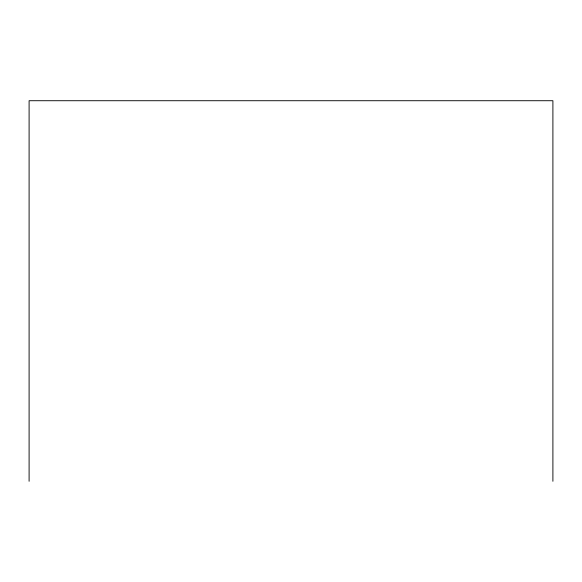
<?xml version="1.0" encoding="UTF-8"?>
<svg xmlns="http://www.w3.org/2000/svg" width="582" height="582" viewBox="0 0 582 582"><rect width="100%" height="100%" fill="white"/><g stroke="black" fill="none" stroke-linecap="round" stroke-linejoin="round"><path stroke-width="0.87" d="M552.9 481.278L552.9 100.722L29.1 100.722L29.1 481.278"/></g></svg>
